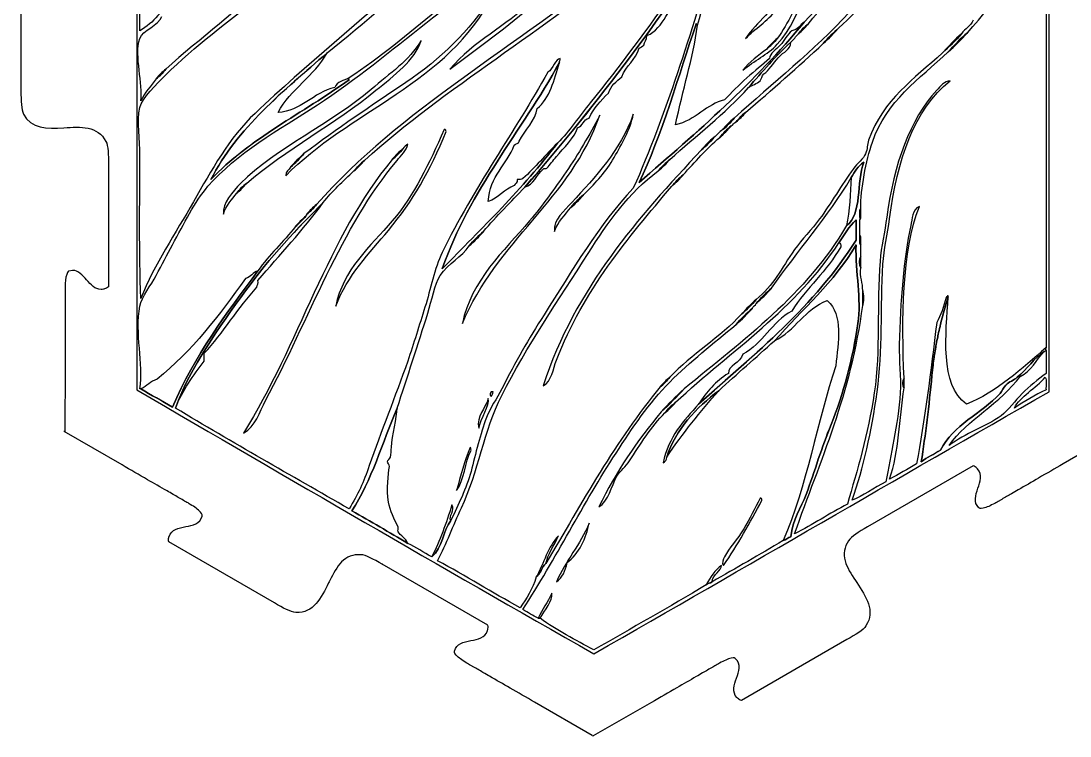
# Model space of a CAD drawing. Extents: x 6 to 396, y 3 to 221.
# Drawn here: x 6.8 to 192.7, y 3.3 to 130 of the extents above; entities that cross this region are included whole.
import ezdxf

# ---------------------------------------------------------------- set-up
doc = ezdxf.new("R2010")
doc.units = 0
doc.layers.get('0').update_dxf_attribs({"linetype": 'CONTINUOUS'})

msp = doc.modelspace()

# ---------------------------------------------------------------- linework, layer by layer
at = {"color": 2}
for points in [[(6.8025, 139.269), (6.8025, 117.663)], [(22.293, 104.5215), (22.293, 104.51325), (22.29225, 104.514), (22.29225, 82.91475), (22.29375, 82.91325)], [(15.94575, 85.81575), (15.3015, 85.70775)], [(14.619, 68.9355), (14.619, 68.934), (14.61675, 68.931), (14.58825, 57.19125)]]:
    msp.add_lwpolyline(points, dxfattribs=at)
at = {"color": 5}
for points in [[(143.35725, 128.27925)], [(146.2485, 129.4695)], [(140.805, 126.91875)], [(174.4845, 127.93875)], [(148.97025, 126.0675)], [(170.0625, 124.36725)], [(30.75, 119.77425)], [(138.42375, 120.62475)], [(62.38875, 118.2435)], [(133.1505, 112.8)], [(133.491, 112.11975)], [(129.57825, 109.398)], [(130.599, 109.398)], [(56.94525, 106.506)], [(74.466, 107.3565)], [(67.66125, 105.31575)], [(121.7535, 105.486)], [(156.114, 104.97525)], [(99.30075, 103.78425)], [(95.7285, 102.08325)], [(122.094, 100.72275)], [(45.03825, 99.5325)], [(104.23425, 96.981)], [(155.60325, 96.81075)], [(57.456, 95.79)], [(55.41375, 93.579)], [(88.75425, 92.7285)], [(155.43375, 92.0475)], [(152.031, 90.00675)], [(155.60325, 86.26425)], [(139.78425, 82.692)], [(155.94375, 82.182)], [(170.913, 81.16125)], [(171.06975, 81.117)], [(171.06975, 81.11625)], [(171.08325, 81.16125)], [(134.51175, 78.09975)], [(136.38225, 79.11975)], [(39.255, 71.1255)], [(30.92025, 66.53325)], [(120.0525, 65.172)], [(90.1155, 63.471)], [(163.2585, 65.00175)], [(122.77425, 62.451)], [(120.22275, 60.74925)], [(87.90375, 57.858)], [(150.33075, 58.5375)], [(86.373, 54.456)], [(121.2435, 52.75425)], [(137.7435, 45.441)], [(83.1405, 44.24925)], [(73.6155, 39.48675)], [(103.55325, 34.044)], [(98.10975, 31.49175)], [(128.21775, 30.13125)], [(100.8315, 28.59975)]]:
    msp.add_lwpolyline(points, close=True, dxfattribs=at)
at = {"color": 7}
for points in [[(77.69775, 126.5775)], [(82.1205, 110.41875)], [(75.31575, 108.207)], [(103.383, 103.27425)], [(101.3415, 92.7285)], [(188.433, 64.662)], [(34.152, 61.4295)], [(141.82575, 37.956)], [(79.56825, 35.064)]]:
    msp.add_lwpolyline(points, close=True, dxfattribs=at)
at = {"color": 1}
for points in [[(24.71025, 51.3375), (24.70875, 51.342), (14.42625, 57.294)], [(201.6705, 57.432), (191.44125, 51.51975), (191.43675, 51.52125), (191.44275, 51.52725), (191.43825, 51.52875), (191.43675, 51.52725)], [(175.5045, 51.18), (175.50675, 51.183), (175.494, 51.183), (156.7905, 40.3815), (156.792, 40.3845), (156.7815, 40.3785)], [(51.693, 26.90325), (32.9775, 37.707)], [(89.53275, 22.93425), (89.5365, 22.9335), (89.52975, 22.9455), (70.82475, 33.7425), (70.82775, 33.7425), (70.818, 33.747)], [(153.147, 20.39475), (134.43225, 9.5895)], [(108.02925, 3.39825), (97.79475, 9.3015), (97.794, 9.306), (97.80225, 9.3045), (97.8015, 9.309), (97.79925, 9.30975)], [(118.49325, 9.24525), (118.4895, 9.24675), (108.19275, 3.31725)]]:
    msp.add_lwpolyline(points, dxfattribs=at)
at = {"color": 7}
for points in [[(126.68625, 129.2985), (130.1115, 141.387), (133.88175, 154.4535), (137.913, 166.2105)], [(61.026, 124.36425), (74.484, 135.11625), (87.1305, 146.68125), (97.42725, 160.59525)], [(27.348, 157.53675), (27.348, 126.5775), (27.348, 95.6205), (27.348, 64.662)], [(27.85725, 128.2785), (27.858, 137.91825), (27.858, 147.55725), (27.858, 157.19625)], [(188.943, 64.3215), (188.943, 95.5065), (188.943, 126.6915), (188.943, 157.8765)], [(82.8015, 121.47525), (92.56875, 129.114), (104.487, 136.077), (109.167, 149.37075)], [(96.0675, 100.5525), (109.0515, 115.52175), (121.074, 131.45175), (131.95875, 148.521)], [(174.486, 127.938), (179.7975, 133.79625), (184.164, 140.60025), (188.26425, 147.6705)], [(188.43375, 147.6705), (188.43375, 122.4945), (188.43375, 97.3215), (188.43375, 72.1455)], [(140.80575, 125.89725), (145.63575, 131.007), (146.52375, 139.77075), (150.67125, 145.62975)], [(159.17625, 146.64825), (154.90275, 140.8065), (150.4935, 135.00825), (145.56825, 129.8085)], [(146.24925, 129.46875), (150.8955, 134.9685), (155.5515, 140.45475), (159.8565, 146.30925)], [(78.54675, 129.63825), (84.828, 134.55075), (91.422, 139.30725), (97.25775, 144.60675)], [(129.91725, 142.227), (125.4435, 127.87725), (121.09875, 113.397), (115.2885, 100.383)], [(112.227, 140.0145), (94.8645, 125.51175), (74.09475, 114.41625), (59.1555, 97.4895)], [(67.662, 105.315), (82.116, 118.4175), (99.79275, 128.29725), (114.44025, 141.20625)], [(151.69125, 128.79), (155.6535, 132.321), (159.29325, 136.641), (162.23775, 141.0375)], [(51.15975, 137.80275), (45.40575, 131.877), (38.595, 127.008), (32.4495, 121.47375)], [(76.5045, 138.483), (67.09725, 130.0785), (57.4395, 122.29575), (48.2685, 113.64825)], [(122.77425, 135.762), (117.909, 128.7915), (113.025, 122.09325), (107.6355, 115.52025)], [(145.73775, 136.27425), (144.2355, 132.91425), (142.76925, 129.60525), (140.805, 126.91875)], [(33.98175, 133.8915), (31.73325, 132.22725), (30.43725, 129.61125), (27.85725, 128.2785)], [(32.4495, 120.45225), (37.527, 125.52975), (43.77675, 130.07325), (49.119, 134.4)], [(53.7135, 102.594), (64.59975, 113.8215), (82.767, 119.24025), (90.285, 134.40225)], [(90.285, 134.40225), (86.16, 128.22525), (81.14325, 123.2175), (74.976, 119.09325)], [(141.99675, 135.42375), (140.25525, 131.8275), (137.205, 129.984), (135.192, 126.91875)], [(97.08975, 133.3815), (92.7585, 129.08475), (87.04125, 126.50325), (82.8015, 121.47525)], [(135.192, 126.91875), (136.7685, 128.58525), (139.12125, 130.0065), (140.63475, 132.021)], [(27.8565, 126.9165), (28.31175, 128.322), (31.2585, 129.3135), (31.76925, 130.8285)], [(80.418, 131.84925), (75.4335, 127.68975), (70.362, 123.48375), (64.93875, 119.94225)], [(153.5625, 131.511), (147.24075, 124.79175), (140.03925, 118.95225), (133.1505, 112.80075)], [(175.506, 130.14975), (175.0935, 129.0885), (174.01875, 128.68875), (173.46525, 127.7685)], [(59.325, 115.179), (66.11625, 119.559), (72.44625, 124.8675), (78.54675, 129.63825)], [(145.56825, 129.8085), (136.9095, 119.2455), (126.633, 110.30025), (116.31075, 101.40225)], [(116.31075, 101.40225), (120.19425, 109.3035), (123.561, 121.008), (126.3465, 129.2985)], [(126.3465, 129.2985), (126.543, 129.885), (126.30075, 129.474), (126.68625, 129.2985)], [(144.54825, 127.76775), (145.04325, 128.406), (145.611, 128.973), (146.24925, 129.46875)], [(148.97025, 126.069), (149.80575, 127.047), (150.71325, 127.9545), (151.69125, 128.79)], [(28.02675, 115.85925), (28.506, 118.80975), (26.8365, 123.76575), (27.8565, 126.9165)], [(77.69775, 126.5775), (75.5205, 122.87025), (72.19275, 120.78975), (68.853, 117.903)], [(69.70275, 117.73275), (72.93675, 120.36675), (76.602, 123.027), (77.69775, 126.5775)], [(140.805, 126.91875), (140.253, 126.2235), (139.629, 125.60025), (138.9345, 125.0475)], [(143.18775, 126.237), (143.65875, 126.72975), (144.117, 127.23525), (144.54825, 127.76775)], [(173.46525, 127.7685), (172.40175, 126.564), (171.2685, 125.42925), (170.06325, 124.3665)], [(171.084, 124.536), (172.14675, 125.74125), (173.28075, 126.87525), (174.486, 127.938)], [(134.682, 121.305), (136.7475, 122.9895), (139.011, 123.99975), (140.80575, 125.89725)], [(138.9345, 125.0475), (137.41725, 123.9), (135.88275, 122.769), (134.682, 121.305)], [(135.19125, 113.8215), (139.8615, 117.8265), (144.52275, 121.83975), (148.97025, 126.069)], [(135.70275, 118.242), (138.12525, 120.98025), (140.4855, 123.77925), (143.18775, 126.237)], [(157.64625, 108.54675), (160.16475, 115.905), (165.90675, 119.6865), (171.084, 124.536)], [(40.4445, 101.91075), (45.0165, 111.003), (53.4615, 117.6975), (61.026, 124.36425)], [(102.3615, 123.34575), (101.47575, 123.3495), (101.08425, 121.4715), (100.15125, 120.96375)], [(102.192, 122.6655), (102.17025, 122.97075), (102.39975, 123.024), (102.3615, 123.34575)], [(170.06325, 124.3665), (165.0105, 119.6205), (159.60825, 116.2635), (156.966, 108.8865)], [(32.4495, 121.47375), (31.95375, 120.83475), (31.386, 120.26775), (30.74775, 119.772)], [(81.44025, 86.09325), (86.38125, 100.26), (95.4585, 110.2905), (102.192, 122.6655)], [(100.15125, 120.96375), (94.386, 110.562), (86.9805, 100.44825), (81.44025, 88.98525)], [(27.85575, 114.669), (28.2045, 116.36925), (30.83775, 118.84125), (32.4495, 120.45225)], [(30.74775, 119.772), (29.82075, 118.488), (28.72425, 117.3735), (28.02675, 115.85925)], [(64.93875, 119.60175), (56.7855, 113.69325), (47.247, 109.17), (40.4445, 101.91075)], [(74.976, 119.09325), (68.9115, 115.03725), (62.7405, 110.86875), (56.94525, 106.506)], [(64.93875, 119.94225), (64.8345, 119.79075), (64.73325, 119.63775), (64.93875, 119.60175)], [(160.70625, 94.93875), (162.0855, 105.41775), (164.99175, 114.30825), (171.423, 119.433)], [(171.423, 119.433), (170.45775, 119.4015), (169.65975, 118.40775), (169.04175, 117.732)], [(68.853, 117.903), (61.7745, 111.786), (52.0065, 107.52), (45.71925, 101.23275)], [(46.73925, 101.23275), (53.742, 107.2095), (62.53575, 111.89475), (69.70275, 117.73275)], [(121.755, 105.4845), (126.45525, 109.68675), (131.493, 113.55), (135.70275, 118.242)], [(169.04175, 117.732), (164.31825, 112.572), (161.45325, 104.703), (160.197, 95.2785)], [(107.6355, 115.52025), (105.681, 113.136), (104.04, 110.4705), (101.85225, 108.3765)], [(27.85575, 106.164), (27.85575, 108.95025), (27.3525, 112.2135), (27.85575, 114.669)], [(48.2685, 113.64825), (43.72725, 109.36725), (40.53, 103.5405), (37.3815, 97.9995)], [(39.93375, 100.7205), (44.9775, 106.55775), (52.47225, 110.76), (59.325, 115.179)], [(115.29, 113.481), (112.99575, 106.96725), (108.52275, 102.42225), (104.40375, 97.8315)], [(111.888, 105.8265), (113.244, 108.21675), (114.786, 110.74275), (115.29, 113.481)], [(133.49025, 112.1205), (133.986, 112.75875), (134.553, 113.32575), (135.19125, 113.8215)], [(85.0125, 76.398), (90.9165, 90.79275), (104.33175, 98.583), (109.33725, 113.31)], [(109.33725, 113.31), (107.472, 109.75875), (105.55575, 106.41825), (103.383, 103.27425)], [(133.1505, 112.80075), (132.54075, 112.04925), (131.8605, 111.36825), (131.109, 110.75925)], [(132.63975, 111.44025), (133.035, 111.555), (133.09575, 112.005), (133.49025, 112.1205)], [(71.9145, 92.89875), (76.25025, 98.14425), (79.2915, 103.42725), (82.1205, 110.41875)], [(81.78, 110.75925), (79.01175, 104.67375), (76.6395, 99.2805), (72.594, 94.59975)], [(82.1205, 110.41875), (82.10175, 110.6265), (82.0695, 110.8215), (81.78, 110.75925)], [(131.109, 110.75925), (130.4955, 110.409), (130.191, 109.74975), (129.5775, 109.39875)], [(130.599, 109.39875), (131.208, 110.1495), (131.88825, 110.8305), (132.63975, 111.44025)], [(73.4445, 105.315), (74.13075, 106.131), (75.1515, 107.05575), (75.31575, 108.207)], [(75.31575, 108.207), (75.0615, 107.89425), (74.60625, 107.78325), (74.466, 107.3565)], [(101.85225, 108.3765), (95.72325, 100.2735), (88.443, 93.32175), (81.44025, 86.09325)], [(124.13475, 102.765), (126.24675, 105.018), (128.256, 107.3745), (130.599, 109.39875)], [(129.5775, 109.39875), (128.9115, 108.59025), (128.17425, 107.853), (127.3665, 107.18775)], [(155.604, 96.81), (155.54925, 100.227), (156.5235, 105.26925), (157.64625, 108.54675)], [(156.966, 108.8865), (156.6945, 108.12825), (156.83475, 107.35425), (156.45525, 106.50525)], [(28.026, 80.81925), (27.71475, 89.2875), (27.85575, 97.353), (27.85575, 106.164)], [(56.94525, 106.506), (56.223, 105.64125), (55.42875, 104.84775), (54.564, 104.12475)], [(74.466, 107.3565), (73.91325, 106.662), (73.28925, 106.038), (72.594, 105.48525)], [(127.3665, 107.18775), (116.14875, 95.1015), (105.06225, 82.884), (99.3, 65.343)], [(156.45525, 106.50525), (156.0555, 105.60825), (155.01675, 104.84025), (154.2435, 103.7835)], [(72.594, 105.48525), (61.203, 91.92825), (55.8975, 72.28575), (46.2285, 57.00675)], [(50.14125, 62.79), (57.8055, 77.05125), (63.5535, 93.55725), (73.4445, 105.315)], [(54.564, 104.12475), (54.3075, 103.58775), (53.64375, 103.4565), (53.7135, 102.594)], [(65.7915, 103.44375), (66.3435, 104.139), (66.9675, 104.76225), (67.662, 105.315)], [(106.78425, 99.5325), (108.65025, 101.37075), (110.49525, 103.3725), (111.888, 105.8265)], [(119.7135, 103.443), (120.3225, 104.1945), (121.00275, 104.87475), (121.755, 105.4845)], [(156.114, 104.97525), (154.818, 101.50725), (155.85525, 95.70825), (153.05175, 93.74925)], [(153.90225, 102.2535), (154.5225, 103.27725), (155.085, 104.3595), (156.114, 104.97525)], [(60.34875, 97.83075), (61.95375, 99.9105), (63.91125, 101.6385), (65.7915, 103.44375)], [(103.383, 103.27425), (101.31525, 100.28325), (99.25425, 97.35225), (96.91875, 94.599)], [(107.29575, 88.815), (110.78025, 94.287), (114.40725, 99.63825), (119.7135, 103.443)], [(122.094, 100.7235), (122.703, 101.475), (123.38325, 102.156), (124.13475, 102.765)], [(139.78425, 82.692), (144.41925, 89.283), (149.68275, 95.24625), (153.90225, 102.2535)], [(154.2435, 103.7835), (152.23425, 101.0325), (150.29325, 97.64625), (148.29, 94.93875)], [(33.63975, 90.34425), (35.70675, 94.12875), (37.5135, 97.91925), (39.93375, 100.7205)], [(45.71925, 101.23275), (44.32875, 99.84225), (42.41775, 97.68225), (42.657, 95.79)], [(45.03825, 99.53175), (45.534, 100.17075), (46.101, 100.737), (46.73925, 101.23275)], [(88.7535, 92.72775), (91.0635, 95.4645), (93.60375, 97.96875), (96.0675, 100.5525)], [(115.2885, 100.383), (109.22475, 94.05675), (104.45175, 85.722), (99.46875, 77.93025)], [(101.68125, 69.93525), (106.47375, 82.35525), (114.393, 91.59825), (122.094, 100.7235)], [(42.657, 95.79), (43.14225, 97.34625), (44.18475, 98.34375), (45.03825, 99.53175)], [(104.2335, 96.981), (105.01275, 97.90275), (105.86325, 98.7525), (106.78425, 99.5325)], [(37.3815, 97.9995), (34.19175, 92.3835), (30.4425, 86.95875), (28.026, 80.81925)], [(46.56975, 82.18125), (50.8665, 88.095), (55.93125, 93.49275), (60.34875, 97.83075)], [(59.1555, 97.4895), (58.65975, 96.85125), (58.09275, 96.285), (57.4545, 95.78925)], [(104.40375, 97.8315), (103.12725, 96.40875), (101.0505, 94.90575), (101.3415, 92.7285)], [(101.3415, 92.7285), (101.93025, 94.521), (103.1955, 95.63775), (104.2335, 96.981)], [(155.4345, 94.7685), (155.5425, 95.397), (155.214, 96.46275), (155.604, 96.81)], [(163.2585, 66.70275), (162.8385, 77.03175), (162.8475, 89.301), (165.9795, 97.1505)], [(165.9795, 97.1505), (164.63625, 96.612), (164.71575, 94.938), (164.44875, 93.7485)], [(57.28425, 95.44875), (56.7315, 94.7535), (56.1075, 94.13025), (55.41225, 93.5775)], [(57.4545, 95.78925), (57.42225, 95.65125), (57.2835, 95.61975), (57.28425, 95.44875)], [(148.29, 94.93875), (146.91075, 93.0735), (145.1655, 91.335), (143.86725, 89.496)], [(160.197, 95.2785), (159.84675, 92.6535), (159.21225, 89.99925), (159.00675, 87.45375)], [(159.516, 86.94375), (159.66375, 89.616), (160.35975, 92.30175), (160.70625, 94.93875)], [(55.41225, 93.5775), (53.29425, 90.87675), (50.7615, 88.59), (48.77925, 85.75275)], [(72.594, 94.59975), (68.68575, 90.0765), (63.837, 85.9365), (62.55825, 79.461)], [(96.91875, 94.599), (92.34825, 89.20875), (86.57325, 84.09525), (85.0125, 76.398)], [(153.05175, 93.74925), (145.9815, 81.59775), (134.8395, 73.518), (124.30575, 64.8315)], [(151.692, 90.68625), (152.70075, 92.0595), (153.47175, 93.66975), (154.75425, 94.7685)], [(154.75425, 94.7685), (154.75425, 93.57825), (154.75425, 92.388), (154.75425, 91.19625)], [(155.4345, 92.04675), (155.4345, 92.95425), (155.4345, 93.861), (155.4345, 94.7685)], [(164.44875, 93.7485), (163.1745, 88.06575), (162.6165, 80.29875), (162.408, 72.6555)], [(62.55825, 79.461), (64.668, 85.02225), (68.5695, 88.8525), (71.9145, 92.89875)], [(86.202, 90.17625), (86.98125, 91.098), (87.83175, 91.94775), (88.7535, 92.72775)], [(154.75425, 91.19625), (147.44775, 79.509), (136.88625, 71.07375), (126.85725, 62.109)], [(155.604, 90.34575), (155.21625, 90.582), (155.541, 91.53), (155.4345, 92.04675)], [(30.74775, 84.9015), (31.76925, 86.8095), (32.73975, 88.69725), (33.63975, 90.34425)], [(81.09825, 84.903), (82.54725, 87.09975), (84.92325, 88.2), (86.202, 90.17625)], [(122.775, 62.45025), (132.64575, 71.631), (144.2295, 79.09725), (151.692, 90.68625)], [(143.86725, 89.496), (141.54075, 86.19975), (140.0925, 83.0835), (137.06325, 80.6505)], [(140.29575, 73.33575), (145.236, 78.885), (150.8865, 83.72475), (154.75425, 90.34575)], [(154.75425, 90.34575), (154.6425, 85.3815), (155.73075, 80.82525), (155.094, 76.39725)], [(155.604, 88.305), (155.604, 88.98525), (155.604, 89.6655), (155.604, 90.34575)], [(81.44025, 88.98525), (80.067, 86.145), (79.38525, 82.51575), (78.378, 79.29)], [(91.98675, 63.6405), (96.408, 72.43425), (102.1095, 80.66925), (107.29575, 88.815)], [(155.604, 86.2635), (155.32275, 86.5575), (155.32275, 88.01175), (155.604, 88.305)], [(159.00675, 87.45375), (158.376, 79.665), (159.12375, 71.6295), (157.986, 64.1505)], [(48.77925, 85.75275), (43.2165, 78.2175), (37.56675, 70.77), (33.63975, 61.59825)], [(155.9445, 82.18125), (155.964, 83.67525), (155.39925, 84.585), (155.604, 86.2635)], [(158.49525, 64.32), (159.507, 71.57175), (159.08925, 79.2375), (159.516, 86.94375)], [(27.8565, 79.45875), (28.17225, 81.14625), (29.84475, 83.21325), (30.74775, 84.9015)], [(78.88725, 78.26925), (79.59675, 80.53275), (80.07825, 83.3565), (81.09825, 84.903)], [(34.152, 61.4295), (36.888, 68.778), (41.96775, 75.84675), (46.56975, 82.18125)], [(137.0625, 79.97025), (137.89875, 80.94825), (138.8055, 81.85575), (139.78425, 82.692)], [(155.9445, 79.62975), (155.9445, 80.48025), (155.9445, 81.3315), (155.9445, 82.18125)], [(137.06325, 80.6505), (136.28325, 79.7295), (135.4335, 78.879), (134.51175, 78.09975)], [(136.3815, 79.11975), (136.497, 79.515), (136.947, 79.575), (137.0625, 79.97025)], [(170.742, 80.991), (170.22825, 79.4625), (169.82025, 77.82975), (169.041, 76.56825)], [(170.12925, 77.88675), (170.42475, 79.00125), (170.7405, 80.08125), (171.069, 81.11625)], [(170.91225, 80.991), (170.85525, 80.991), (170.799, 80.991), (170.742, 80.991)], [(171.072, 81.1605), (170.93925, 81.18375), (170.92125, 81.0915), (170.91225, 80.991)], [(171.069, 81.11625), (171.0735, 81.13125), (171.078, 81.14625), (171.0825, 81.1605)], [(171.0825, 81.1605), (171.078, 81.16125), (171.0765, 81.15975), (171.072, 81.1605)], [(27.8565, 64.83), (28.51725, 69.2925), (26.9805, 74.7675), (27.8565, 79.45875)], [(73.4445, 61.4295), (75.2145, 66.77625), (77.17575, 72.8055), (78.88725, 78.26925)], [(78.378, 79.29), (77.37375, 76.07325), (76.37625, 72.855), (75.31575, 69.76425)], [(134.51175, 78.09975), (130.69125, 73.92525), (125.631, 70.9905), (121.75425, 66.87225)], [(133.49025, 76.22775), (134.38275, 77.26275), (135.3465, 78.22725), (136.3815, 79.11975)], [(143.86725, 39.1455), (148.413, 52.1205), (153.95925, 64.09425), (155.9445, 79.62975)], [(99.46875, 77.93025), (96.71775, 73.62675), (94.473, 69.6795), (91.9845, 64.83225)], [(121.7535, 66.0225), (125.394, 69.663), (129.399, 72.83325), (133.49025, 76.22775)], [(155.094, 76.39725), (154.20825, 70.233), (152.5005, 63.8895), (150.3315, 58.53675)], [(169.041, 76.56825), (168, 68.10375), (166.92225, 59.08575), (165.4695, 51.56325)], [(169.7025, 76.194), (169.833, 76.74), (169.9695, 77.27775), (170.10975, 77.80875)], [(170.10975, 77.80875), (170.1165, 77.83425), (170.1225, 77.86125), (170.12925, 77.88675)], [(169.2345, 74.07225), (169.26075, 74.199), (169.28325, 74.328), (169.31025, 74.454)], [(169.31025, 74.454), (169.41375, 74.94225), (169.52475, 75.42375), (169.63725, 75.90375)], [(169.63725, 75.90375), (169.65975, 75.99975), (169.68, 76.09875), (169.7025, 76.194)], [(130.43025, 64.491), (133.6575, 67.5), (137.02425, 70.371), (140.29575, 73.33575)], [(162.408, 72.6555), (162.33, 69.81075), (162.762, 66.9045), (162.57825, 64.1505)], [(168.876, 72.198), (168.9045, 72.35775), (168.9285, 72.519), (168.95775, 72.678)], [(168.95775, 72.678), (169.044, 73.14675), (169.13925, 73.6095), (169.2345, 74.07225)], [(168.588, 70.42875), (168.60975, 70.5765), (168.62775, 70.72575), (168.65025, 70.87275)], [(168.65025, 70.87275), (168.72, 71.3175), (168.798, 71.75775), (168.876, 72.198)], [(188.094, 71.46525), (186.35325, 70.32225), (185.04525, 68.33625), (183.33075, 66.87225)], [(183.8415, 67.0425), (185.814, 67.9605), (186.6735, 69.99375), (188.094, 71.46525)], [(188.43375, 72.1455), (188.22975, 71.922), (188.3685, 71.87775), (188.43375, 71.6355)], [(188.43375, 71.6355), (188.43375, 70.275), (188.43375, 68.9145), (188.43375, 67.5525)], [(75.31575, 69.76425), (73.143, 63.4275), (70.54725, 57.21225), (68.5125, 51.2235)], [(99.3, 65.343), (100.85475, 66.2355), (101.0745, 68.36325), (101.68125, 69.93525)], [(168.19125, 67.21275), (168.249, 67.8255), (168.3165, 68.43825), (168.393, 69.048)], [(168.393, 69.048), (168.4515, 69.51), (168.519, 69.96975), (168.588, 70.42875)], [(166.32, 51.90375), (167.0535, 56.62725), (167.6895, 61.8465), (168.19125, 67.21275)], [(171.2535, 54.795), (174.348, 59.2995), (180.4185, 62.2995), (183.8415, 67.0425)], [(188.43375, 67.5525), (186.90375, 66.48825), (185.499, 65.29875), (184.18125, 63.981)], [(120.0525, 65.17125), (112.28025, 55.764), (106.1685, 44.6955), (99.81075, 33.873)], [(112.22775, 53.4345), (115.16625, 57.9405), (118.06425, 62.33325), (121.7535, 66.0225)], [(121.75425, 66.87225), (121.2585, 66.234), (120.6915, 65.667), (120.0525, 65.17125)], [(163.2585, 65.001), (162.9765, 65.18475), (162.9765, 66.519), (163.2585, 66.70275)], [(181.28925, 65.51175), (180.8595, 65.08425), (180.684, 64.4265), (180.26925, 63.981)], [(183.33075, 66.87225), (182.71275, 66.345), (181.8615, 66.08025), (181.28925, 65.51175)], [(182.82, 61.4295), (183.79575, 63.4035), (186.64125, 64.9785), (188.2635, 66.87225)], [(188.2635, 66.87225), (188.65425, 66.47025), (188.3235, 65.34675), (188.433, 64.662)], [(27.348, 64.662), (54.21675, 48.94725), (81.165, 33.315), (108.31575, 17.88375)], [(28.02675, 64.83), (27.96975, 64.83), (27.9135, 64.83), (27.8565, 64.83)], [(33.63975, 61.59825), (31.8315, 62.739), (29.8485, 63.70425), (28.02675, 64.83)], [(84.84225, 43.7385), (87.83475, 50.16225), (88.82775, 57.3585), (91.98675, 63.6405)], [(91.9845, 64.83225), (91.09875, 63.10725), (89.92575, 61.44525), (89.26275, 59.73)], [(108.31575, 17.88375), (135.2625, 33.29025), (161.997, 48.91425), (188.943, 64.3215)], [(124.30575, 64.8315), (123.015, 63.39975), (121.6545, 62.03925), (120.22275, 60.74925)], [(121.24425, 52.7535), (122.74275, 57.549), (126.4845, 61.575), (130.43025, 64.491)], [(157.986, 64.1505), (156.85275, 56.703), (154.96575, 50.34825), (153.2235, 44.41875)], [(154.07325, 45.099), (156.05775, 50.81625), (157.5075, 57.22725), (158.49525, 64.32)], [(162.57825, 64.1505), (162.1905, 58.36875), (160.875, 53.12925), (160.02675, 48.3315)], [(160.70625, 48.84225), (162.369, 53.79375), (162.44625, 59.343), (163.2585, 65.001)], [(180.26925, 63.981), (176.94225, 60.41475), (171.93975, 58.467), (169.72275, 53.94525)], [(184.18125, 63.981), (182.93625, 62.736), (181.81425, 61.0965), (180.4395, 60.06825)], [(188.433, 64.662), (186.4395, 63.70725), (184.57275, 62.62575), (182.82, 61.4295)], [(64.94025, 43.569), (54.6345, 49.479), (44.2815, 55.3425), (34.152, 61.4295)], [(46.2285, 57.00675), (48.41025, 58.11975), (49.02825, 60.7215), (50.14125, 62.79)], [(65.4495, 43.2285), (68.8875, 48.52275), (70.85175, 55.29075), (73.4445, 61.4295)], [(126.85725, 62.109), (124.23375, 59.1765), (121.521, 56.3325), (120.564, 51.7335)], [(120.90375, 60.57825), (121.4565, 61.2735), (122.0805, 61.89675), (122.775, 62.45025)], [(89.26275, 59.73), (88.17075, 56.90625), (87.36825, 53.28), (86.541, 50.20425)], [(120.22275, 60.74925), (116.028, 55.6455), (112.215, 50.15925), (109.16625, 43.9095)], [(114.60975, 52.07325), (116.52, 54.93825), (118.47375, 58.16925), (120.90375, 60.57825)], [(180.4395, 60.06825), (177.6435, 57.978), (174.12, 57.0405), (171.2535, 54.795)], [(150.3315, 58.53675), (148.671, 54.44175), (147.4455, 50.2545), (145.90875, 46.11975)], [(169.72275, 53.94525), (168.5625, 53.2905), (167.33175, 52.70625), (166.32, 51.90375)], [(95.7285, 25.7085), (101.5245, 34.7265), (106.40175, 44.5005), (112.22775, 53.4345)], [(112.398, 49.35225), (112.971, 50.295), (113.9655, 51.10725), (114.60975, 52.07325)], [(120.564, 51.7335), (120.98475, 51.8805), (121.18875, 52.2435), (121.24425, 52.7535)], [(68.5125, 51.2235), (67.5075, 48.26625), (66.5115, 46.0965), (64.94025, 43.569)], [(86.541, 50.20425), (85.716, 47.13525), (84.288, 44.349), (82.9695, 41.529)], [(165.4695, 51.56325), (163.9185, 50.619), (162.36075, 49.6815), (160.70625, 48.84225)], [(109.16625, 43.9095), (110.94675, 44.919), (111.33525, 47.60175), (112.398, 49.35225)], [(160.02675, 48.3315), (158.007, 47.40225), (155.83725, 45.71775), (154.07325, 45.099)], [(145.90875, 46.11975), (145.03875, 43.7805), (143.50275, 41.66475), (143.18775, 38.6355)], [(75.31575, 37.44525), (72.08175, 39.4275), (68.7405, 41.3025), (65.4495, 43.2285)], [(80.58975, 34.383), (82.206, 37.419), (83.3865, 40.61325), (84.84225, 43.7385)], [(153.2235, 44.41875), (150.0405, 42.72525), (147.099, 40.79025), (143.86725, 39.1455)], [(82.9695, 41.529), (81.48075, 39.576), (81.58425, 36.69825), (79.56825, 35.064)], [(79.56825, 35.064), (78.129, 35.83575), (76.827, 36.74475), (75.31575, 37.44525)], [(141.82575, 37.956), (137.709, 35.43825), (133.455, 33.05925), (129.2385, 30.64125)], [(143.18775, 38.6355), (142.6575, 38.48475), (142.39425, 38.06775), (141.82575, 37.956)], [(95.21775, 26.04825), (90.2745, 28.75875), (85.58925, 31.72875), (80.58975, 34.383)], [(99.81075, 33.873), (99.05175, 33.2715), (98.91825, 32.04375), (98.109, 31.491)], [(98.109, 31.491), (97.4595, 29.36325), (96.4095, 27.6345), (95.21775, 26.04825)], [(128.21775, 30.13125), (121.713, 26.1465), (114.95175, 22.4175), (108.31575, 18.564)], [(129.2385, 30.64125), (128.79075, 30.22725), (128.6655, 30.546), (128.21775, 30.13125)], [(98.4495, 24.17775), (97.5015, 24.6465), (96.64875, 25.212), (95.7285, 25.7085)], [(98.79, 24.17775), (98.67675, 24.17775), (98.5635, 24.17775), (98.4495, 24.17775)], [(108.31575, 18.564), (105.03975, 20.334), (101.69325, 22.035), (98.79, 24.17775)]]:
    msp.add_open_spline(points, degree=3, dxfattribs=at)
at = {"color": 5}
for points in [[(131.961, 148.52025), (121.07625, 131.451), (109.053, 115.52175), (96.06975, 100.55175)], [(117.67275, 127.42875), (120.9315, 128.706), (121.35525, 132.819), (124.13625, 134.5725)], [(116.3115, 101.40375), (126.63375, 110.30175), (136.91025, 119.247), (145.569, 129.81)], [(126.34725, 129.3), (123.56175, 121.00875), (120.195, 109.305), (116.3115, 101.40375)], [(122.775, 111.609), (124.07475, 117.9705), (125.79675, 123.123), (126.687, 129.3)], [(126.687, 129.3), (126.3015, 129.4755), (126.54375, 129.8865), (126.34725, 129.3)], [(143.35725, 128.27925), (142.6215, 127.593), (142.0425, 126.5835), (141.31575, 125.72775)], [(145.569, 129.81), (144.80475, 129.3255), (144.46875, 128.4135), (143.35725, 128.27925)], [(146.2485, 129.4695), (145.6095, 128.97375), (145.0425, 128.40675), (144.5475, 127.7685)], [(144.5475, 127.7685), (145.18575, 128.265), (145.752, 128.83125), (146.2485, 129.4695)], [(148.97025, 126.0675), (149.94825, 126.90375), (150.85575, 127.81125), (151.69125, 128.7885)], [(151.69125, 128.7885), (150.71325, 127.953), (149.80575, 127.0455), (148.97025, 126.0675)], [(117.16275, 125.72775), (117.2055, 126.4215), (117.7965, 126.567), (117.67275, 127.42875)], [(140.805, 126.91875), (140.1105, 126.36675), (139.4865, 125.742), (138.9345, 125.0475)], [(138.9345, 125.0475), (139.629, 125.5995), (140.25225, 126.2235), (140.805, 126.91875)], [(170.0625, 124.36725), (171.26775, 125.43), (172.401, 126.564), (173.4645, 127.76925)], [(173.4645, 127.76925), (172.25925, 126.70575), (171.12525, 125.571), (170.0625, 124.36725)], [(174.4845, 127.93875), (173.28, 126.876), (172.146, 125.742), (171.0825, 124.53675)], [(171.0825, 124.53675), (172.2885, 125.5995), (173.42175, 126.73425), (174.4845, 127.93875)], [(113.25, 120.114), (113.94225, 122.1435), (115.75275, 123.054), (116.31225, 125.217)], [(116.31225, 125.217), (116.66625, 125.31675), (116.86125, 125.57475), (117.16275, 125.72775)], [(143.187, 126.23775), (140.48475, 123.78), (138.1245, 120.981), (135.702, 118.24275)], [(141.31575, 125.72775), (140.64375, 124.93575), (139.4445, 124.31775), (139.4445, 123.34575)], [(140.97525, 123.516), (142.005, 124.65375), (143.14575, 124.8465), (143.187, 126.23775)], [(61.02825, 124.368), (53.46375, 117.7005), (45.01875, 111.006), (40.44675, 101.9145)], [(52.353, 113.82075), (54.6165, 117.9645), (58.75725, 120.231), (61.02825, 124.368)], [(139.4445, 123.34575), (137.004, 121.35375), (133.83, 118.64775), (131.4495, 116.03175)], [(138.42375, 120.62475), (139.329, 121.251), (140.0355, 122.478), (140.97525, 123.516)], [(30.75, 119.77425), (31.38825, 120.27), (31.956, 120.837), (32.45175, 121.476)], [(32.45175, 121.476), (31.81275, 120.97875), (31.2465, 120.4125), (30.75, 119.77425)], [(102.19275, 122.6655), (95.4585, 110.2905), (86.38125, 100.26), (81.441, 86.09325)], [(98.28, 114.50025), (100.488, 116.31825), (101.27625, 119.556), (102.19275, 122.6655)], [(40.44675, 101.9145), (47.24925, 109.17375), (56.78775, 113.697), (64.941, 119.6055)], [(64.941, 119.946), (64.03275, 119.43375), (62.73375, 119.316), (62.38875, 118.2435)], [(64.941, 119.6055), (64.7355, 119.64075), (64.83675, 119.79375), (64.941, 119.946)], [(110.868, 117.2235), (111.30825, 118.54125), (112.30125, 119.3055), (113.25, 120.114)], [(135.702, 118.24275), (136.329, 118.617), (137.16825, 118.91775), (137.74425, 119.433)], [(137.74425, 119.433), (137.96025, 119.628), (138.08325, 120.38925), (138.42375, 120.62475)], [(62.38875, 118.2435), (58.5885, 117.3375), (56.3625, 113.94975), (52.353, 113.82075)], [(107.466, 112.80075), (108.267, 114.6075), (109.58175, 115.90125), (110.868, 117.2235)], [(131.4495, 116.03175), (128.38275, 115.401), (126.2985, 112.347), (122.775, 111.609)], [(95.04825, 108.71775), (96.0945, 110.58075), (97.96725, 112.464), (98.28, 114.50025)], [(133.491, 112.11975), (134.12925, 112.6155), (134.69625, 113.1825), (135.192, 113.82075)], [(135.192, 113.82075), (134.553, 113.325), (133.986, 112.758), (133.491, 112.11975)], [(105.4245, 111.099), (106.401, 111.3705), (106.4145, 112.60275), (107.466, 112.80075)], [(133.1505, 112.8), (132.399, 112.191), (131.718, 111.50925), (131.109, 110.7585)], [(131.109, 110.7585), (131.8605, 111.36825), (132.5415, 112.0485), (133.1505, 112.8)], [(101.682, 105.996), (102.89025, 107.42475), (104.96925, 109.41525), (105.4245, 111.099)], [(130.599, 109.398), (131.34975, 110.00775), (132.03, 110.68725), (132.63975, 111.4395)], [(132.63975, 111.4395), (131.889, 110.82975), (131.208, 110.1495), (130.599, 109.398)], [(81.441, 86.09325), (88.44375, 93.32175), (95.724, 100.2735), (101.853, 108.3765)], [(89.604, 98.00175), (89.84175, 102.63975), (92.88525, 104.472), (94.19775, 108.03675)], [(94.19775, 108.03675), (94.3575, 108.38625), (95.073, 108.1815), (95.04825, 108.71775)], [(101.853, 108.3765), (99.77325, 106.317), (97.887, 104.06325), (95.7285, 102.08325)], [(129.57825, 109.398), (128.76975, 108.73125), (128.0325, 107.994), (127.36725, 107.187)], [(127.36725, 107.187), (128.175, 107.85225), (128.91225, 108.5895), (129.57825, 109.398)], [(56.94525, 106.506), (56.0805, 105.783), (55.287, 104.9895), (54.564, 104.12475)], [(54.564, 104.12475), (55.42875, 104.84775), (56.223, 105.64125), (56.94525, 106.506)], [(74.466, 107.3565), (73.77075, 106.80375), (73.1475, 106.1805), (72.594, 105.48525)], [(72.594, 105.48525), (73.28925, 106.038), (73.91325, 106.662), (74.466, 107.3565)], [(99.981, 103.95525), (100.51125, 104.5485), (101.0865, 105.29175), (101.682, 105.996)], [(67.66125, 105.31575), (66.96675, 104.76375), (66.34275, 104.13975), (65.79075, 103.4445)], [(65.79075, 103.4445), (66.48525, 103.9965), (67.10925, 104.6205), (67.66125, 105.31575)], [(121.7535, 105.486), (121.002, 104.87625), (120.321, 104.19675), (119.712, 103.4445)], [(119.712, 103.4445), (120.46425, 104.0535), (121.1445, 104.73375), (121.7535, 105.486)], [(153.05175, 93.74925), (155.85525, 95.70825), (154.81875, 101.508), (156.114, 104.97525)], [(156.114, 104.97525), (155.085, 104.3595), (154.5225, 103.27725), (153.90225, 102.2535)], [(96.06975, 100.55175), (97.5975, 101.0235), (98.238, 102.74925), (99.30075, 103.78425)], [(99.30075, 103.78425), (99.45825, 103.938), (99.83175, 103.78875), (99.981, 103.95525)], [(122.094, 100.72275), (122.84475, 101.3325), (123.525, 102.01275), (124.13475, 102.76425)], [(124.13475, 102.76425), (123.384, 102.15525), (122.703, 101.47425), (122.094, 100.72275)], [(153.90225, 102.2535), (153.74325, 99.60825), (153.62925, 96.3435), (153.05175, 93.74925)], [(45.03825, 99.5325), (45.6765, 100.02825), (46.24275, 100.59525), (46.73925, 101.2335)], [(46.73925, 101.2335), (46.101, 100.73775), (45.534, 100.17075), (45.03825, 99.5325)], [(94.19775, 100.893), (92.43225, 100.1625), (91.40775, 98.69325), (89.604, 98.00175)], [(94.70775, 101.913), (94.77225, 101.33775), (94.41225, 101.18775), (94.19775, 100.893)], [(95.7285, 102.08325), (95.52675, 101.8875), (95.127, 101.89125), (94.70775, 101.913)], [(104.23425, 96.981), (105.15525, 97.76025), (106.00575, 98.61075), (106.785, 99.5325)], [(106.785, 99.5325), (105.86325, 98.7525), (105.01275, 97.90275), (104.23425, 96.981)], [(60.348, 97.83075), (55.9305, 93.49275), (50.86575, 88.095), (46.569, 82.18125)], [(48.78075, 84.0525), (52.68375, 88.59825), (56.7675, 92.96175), (60.348, 97.83075)], [(57.456, 95.79), (58.09425, 96.28575), (58.66125, 96.85275), (59.157, 97.49025)], [(59.157, 97.49025), (58.518, 96.99525), (57.95175, 96.42825), (57.456, 95.79)], [(155.60325, 96.81075), (155.2125, 96.46425), (155.54175, 95.39775), (155.43375, 94.76925)], [(155.43375, 94.76925), (155.8245, 95.11575), (155.49525, 96.18225), (155.60325, 96.81075)], [(55.41375, 93.579), (56.109, 94.131), (56.733, 94.755), (57.28575, 95.45025)], [(57.28575, 95.45025), (56.5905, 94.8975), (55.96725, 94.2735), (55.41375, 93.579)], [(154.7535, 94.76925), (153.471, 93.66975), (152.7, 92.0595), (151.69125, 90.687)], [(154.7535, 91.197), (154.7535, 92.388), (154.7535, 93.57825), (154.7535, 94.76925)], [(88.75425, 92.7285), (87.8325, 91.9485), (86.982, 91.09875), (86.20275, 90.177)], [(86.20275, 90.177), (87.1245, 90.95625), (87.97425, 91.80675), (88.75425, 92.7285)], [(126.8565, 62.10975), (136.8855, 71.07525), (147.447, 79.50975), (154.7535, 91.197)], [(155.43375, 92.0475), (155.54025, 91.53075), (155.2155, 90.58275), (155.60325, 90.3465)], [(155.60325, 90.3465), (155.49675, 90.86325), (155.8215, 91.812), (155.43375, 92.0475)], [(154.7535, 90.3465), (150.885, 83.7255), (145.23525, 78.88575), (140.295, 73.3365)], [(152.031, 90.00675), (149.661, 85.686), (145.9365, 82.7205), (143.3565, 78.60975)], [(151.69125, 90.687), (151.9905, 90.64575), (152.079, 90.39375), (152.031, 90.00675)], [(155.09325, 76.398), (155.73, 80.826), (154.641, 85.38225), (154.7535, 90.3465)], [(155.60325, 88.30575), (155.322, 88.01175), (155.322, 86.5575), (155.60325, 86.26425)], [(155.60325, 86.26425), (155.60325, 86.94525), (155.60325, 87.62475), (155.60325, 88.30575)], [(33.642, 61.59975), (37.56825, 70.7715), (43.21875, 78.219), (48.7815, 85.75425)], [(48.7815, 85.75425), (47.85075, 85.49475), (47.56725, 84.5865), (46.56975, 84.39375)], [(46.56975, 84.39375), (41.9415, 77.8515), (37.0875, 71.535), (30.92025, 66.53325)], [(48.6105, 82.86225), (48.6645, 83.262), (48.879, 83.5005), (48.78075, 84.0525)], [(46.569, 82.18125), (41.967, 75.84675), (36.88725, 68.77725), (34.15125, 61.4295)], [(39.255, 71.1255), (42.6375, 74.77425), (45.2655, 79.17675), (48.6105, 82.86225)], [(139.78425, 82.692), (138.8055, 81.85575), (137.89875, 80.94825), (137.0625, 79.97025)], [(137.0625, 79.97025), (138.04125, 80.8065), (138.94875, 81.714), (139.78425, 82.692)], [(155.94375, 82.182), (155.94375, 81.3315), (155.94375, 80.481), (155.94375, 79.6305)], [(155.94375, 79.6305), (156.2265, 80.091), (156.2265, 81.72225), (155.94375, 82.182)], [(134.51175, 78.09975), (135.4335, 78.879), (136.28325, 79.7295), (137.06325, 80.6505)], [(137.06325, 80.6505), (136.1415, 79.872), (135.29025, 79.02075), (134.51175, 78.09975)], [(140.295, 73.3365), (143.9775, 75.1545), (145.66575, 78.96525), (149.6505, 80.481)], [(149.6505, 80.481), (152.559, 77.87175), (151.54875, 73.14525), (151.182, 68.9145)], [(174.3165, 62.1105), (169.55175, 65.47125), (170.6865, 74.769), (171.06975, 81.11625)], [(171.06975, 81.11625), (170.74125, 80.08125), (170.4255, 79.002), (170.13, 77.8875)], [(170.913, 81.16125), (170.76825, 81.19275), (170.7525, 81.09525), (170.74275, 80.99175)], [(170.74275, 80.99175), (170.79975, 80.99175), (170.856, 80.99175), (170.913, 80.99175)], [(171.08325, 81.3315), (170.9385, 81.36225), (170.922, 81.26475), (170.913, 81.16125)], [(170.913, 80.99175), (170.922, 81.09225), (170.94, 81.1845), (171.07275, 81.16125)], [(171.08325, 81.16125), (171.07875, 81.14625), (171.07425, 81.13125), (171.06975, 81.117)], [(171.06975, 81.117), (171.07425, 81.13125), (171.078, 81.14625), (171.08325, 81.16125)], [(171.07275, 81.16125), (171.07575, 81.21675), (171.08025, 81.276), (171.08325, 81.3315)], [(136.38225, 79.11975), (135.34725, 78.22725), (134.3835, 77.26275), (133.491, 76.22775)], [(133.491, 76.22775), (134.52525, 77.121), (135.489, 78.0855), (136.38225, 79.11975)], [(143.3565, 78.60975), (139.8075, 76.71525), (138.25125, 72.82875), (134.68125, 70.95525)], [(150.33075, 58.5375), (152.5005, 63.89025), (154.2075, 70.23375), (155.09325, 76.398)], [(170.1105, 77.8095), (169.97025, 77.2785), (169.83375, 76.74), (169.70325, 76.19475)], [(170.13, 77.8875), (170.12325, 77.862), (170.1165, 77.835), (170.1105, 77.8095)], [(169.311, 74.45475), (169.284, 74.32875), (169.2615, 74.19975), (169.23525, 74.073)], [(169.638, 75.9045), (169.5255, 75.42525), (169.4145, 74.94375), (169.311, 74.45475)], [(169.70325, 76.19475), (169.68, 76.0995), (169.65975, 76.0005), (169.638, 75.9045)], [(168.9585, 72.67875), (168.92925, 72.51975), (168.90525, 72.3585), (168.87675, 72.19875)], [(169.23525, 74.073), (169.14, 73.611), (169.04475, 73.1475), (168.9585, 72.67875)], [(39.25425, 69.76425), (39.255, 70.21875), (39.255, 70.67175), (39.255, 71.1255)], [(134.68125, 70.95525), (134.34825, 69.37725), (132.01725, 69.02325), (132.12975, 67.5525)], [(168.651, 70.8735), (168.6285, 70.7265), (168.6105, 70.57725), (168.58875, 70.4295)], [(168.87675, 72.19875), (168.79875, 71.7585), (168.72075, 71.31825), (168.651, 70.8735)], [(188.4345, 72.14625), (184.20375, 68.439), (179.58525, 64.212), (174.3165, 62.1105)], [(183.3315, 66.873), (185.046, 68.337), (186.354, 70.323), (188.09475, 71.466)], [(188.09475, 71.466), (188.23275, 71.49825), (188.26425, 71.637), (188.4345, 71.63625)], [(188.4345, 71.63625), (188.36925, 71.8785), (188.2305, 71.92275), (188.4345, 72.14625)], [(34.15125, 61.4295), (35.4585, 64.602), (37.3275, 67.212), (39.25425, 69.76425)], [(151.182, 68.9145), (147.85875, 59.13675), (146.043, 47.508), (141.8265, 37.956)], [(168.39375, 69.04875), (168.31725, 68.439), (168.24975, 67.82625), (168.192, 67.2135)], [(168.58875, 70.4295), (168.5205, 69.9705), (168.45225, 69.51075), (168.39375, 69.04875)], [(132.12975, 67.5525), (129.8625, 66.249), (128.27625, 64.26225), (126.8565, 62.10975)], [(168.192, 67.2135), (167.69025, 61.84725), (167.05425, 56.628), (166.32075, 51.9045)], [(30.92025, 66.53325), (29.709, 66.213), (29.14575, 65.2455), (28.029, 64.8315)], [(120.0525, 65.172), (120.6915, 65.66775), (121.25775, 66.23475), (121.75425, 66.873)], [(121.75425, 66.873), (121.11525, 66.37725), (120.54825, 65.81025), (120.0525, 65.172)], [(163.2585, 66.7035), (162.9765, 66.51975), (162.9765, 65.18475), (163.2585, 65.00175)], [(163.2585, 65.00175), (163.2585, 65.56875), (163.2585, 66.13575), (163.2585, 66.7035)], [(180.27, 63.98175), (180.6855, 64.42725), (180.86025, 65.08425), (181.29, 65.5125)], [(181.29, 65.5125), (181.8615, 66.08175), (182.7135, 66.3465), (183.3315, 66.873)], [(28.029, 64.8315), (29.8515, 63.70575), (31.8345, 62.7405), (33.642, 61.59975)], [(90.45525, 64.3215), (89.94975, 64.524), (89.724, 63.6045), (90.1155, 63.471)], [(90.1155, 63.471), (90.18825, 63.795), (90.4815, 63.8985), (90.45525, 64.3215)], [(120.22275, 60.74925), (121.65525, 62.03925), (123.01575, 63.39975), (124.30575, 64.8315)], [(124.30575, 64.8315), (122.87325, 63.54225), (121.51275, 62.181), (120.22275, 60.74925)], [(121.2435, 52.75425), (124.041, 56.931), (127.13775, 60.8085), (130.4295, 64.49175)], [(130.4295, 64.49175), (126.48375, 61.57575), (122.742, 57.54975), (121.2435, 52.75425)], [(169.7235, 53.946), (171.9405, 58.46775), (176.94225, 60.4155), (180.27, 63.98175)], [(73.44525, 61.43025), (70.8525, 55.2915), (68.88825, 48.52425), (65.45025, 43.22925)], [(72.42525, 54.456), (72.62625, 56.634), (73.34775, 59.7465), (73.44525, 61.43025)], [(89.60475, 63.13125), (89.118, 61.4055), (87.462, 59.94525), (87.90375, 57.858)], [(87.90375, 57.858), (88.26975, 59.601), (89.838, 61.91925), (89.60475, 63.13125)], [(122.77425, 62.451), (122.07975, 61.8975), (121.45575, 61.27425), (120.903, 60.579)], [(120.903, 60.579), (121.5975, 61.13175), (122.2215, 61.755), (122.77425, 62.451)], [(145.908, 46.1205), (147.44475, 50.25525), (148.67025, 54.4425), (150.33075, 58.5375)], [(72.255, 52.75425), (72.36075, 53.19075), (72.384, 54.00975), (72.42525, 54.456)], [(86.373, 54.456), (85.38825, 52.09425), (84.693, 49.44525), (83.991, 46.8015)], [(83.991, 46.8015), (85.35975, 48.6645), (85.449, 51.80775), (86.5425, 53.94525)], [(86.5425, 53.94525), (86.51625, 54.1455), (86.5725, 54.42825), (86.373, 54.456)], [(166.32075, 51.9045), (167.3325, 52.707), (168.56325, 53.29125), (169.7235, 53.946)], [(71.745, 51.9045), (71.7735, 52.16175), (72.19425, 52.50375), (72.255, 52.75425)], [(71.9145, 44.76), (71.5635, 47.10675), (71.86275, 49.67325), (72.08475, 51.054)], [(72.08475, 51.054), (72.13725, 51.3795), (71.72475, 51.723), (71.745, 51.9045)], [(73.6155, 40.33725), (73.0095, 41.652), (72.13875, 43.2615), (71.9145, 44.76)], [(131.27925, 33.534), (133.74975, 37.18725), (135.978, 41.08275), (138.08325, 45.1005)], [(137.7435, 45.441), (136.8165, 43.66425), (135.93375, 41.802), (134.8515, 39.9975)], [(138.08325, 45.1005), (138.06375, 45.3075), (138.03225, 45.50325), (137.7435, 45.441)], [(143.187, 38.63625), (143.502, 41.66625), (145.038, 43.78125), (145.908, 46.1205)], [(65.45025, 43.22925), (68.74125, 41.30325), (72.0825, 39.42825), (75.3165, 37.446)], [(83.1405, 44.24925), (82.14075, 40.99725), (81.04275, 37.842), (79.56825, 35.064)], [(82.971, 41.5275), (82.49025, 42.1875), (83.799, 43.4115), (83.1405, 44.24925)], [(79.56825, 35.064), (81.58425, 36.69825), (81.48075, 39.576), (82.971, 41.5275)], [(107.46525, 41.01825), (105.8895, 37.20675), (103.32675, 34.383), (101.682, 30.642)], [(103.55325, 34.044), (105.61125, 35.502), (107.007, 38.5275), (107.46525, 41.01825)], [(73.6155, 39.48675), (73.49175, 39.70125), (73.71975, 40.1115), (73.6155, 40.33725)], [(75.3165, 37.446), (75.012, 38.3835), (74.031, 38.766), (73.6155, 39.48675)], [(134.8515, 39.9975), (133.7835, 38.21775), (132.237, 36.62925), (131.44875, 35.06475)], [(102.02325, 38.8065), (100.2, 36.8865), (99.42825, 33.9165), (98.10975, 31.49175)], [(99.8115, 33.87375), (100.056, 35.331), (101.34225, 37.218), (102.02325, 38.8065)], [(141.8265, 37.956), (142.395, 38.06775), (142.65825, 38.48475), (143.187, 38.63625)], [(98.10975, 31.49175), (98.919, 32.0445), (99.05175, 33.27225), (99.8115, 33.87375)], [(101.682, 30.642), (102.693, 31.389), (103.2975, 32.541), (103.55325, 34.044)], [(130.9395, 33.53325), (129.68475, 32.74575), (128.9895, 31.40025), (128.21775, 30.13125)], [(129.2385, 30.64125), (129.36525, 31.95525), (130.9245, 32.6655), (130.9395, 33.53325)], [(131.44875, 35.06475), (131.27475, 34.71825), (130.8465, 33.8145), (131.27925, 33.534)], [(128.21775, 30.13125), (128.6655, 30.546), (128.7915, 30.22725), (129.2385, 30.64125)], [(100.8315, 28.59975), (100.15425, 27.00825), (99.117, 25.7775), (98.4495, 24.17775)], [(98.79, 24.17775), (99.459, 25.46925), (101.1885, 27.4065), (100.8315, 28.59975)], [(98.4495, 24.17775), (98.56275, 24.17775), (98.67675, 24.17775), (98.79, 24.17775)]]:
    msp.add_open_spline(points, degree=3, dxfattribs=at)
at = {"color": 2}
for points in [[(6.8025, 117.663), (6.8025, 115.86675), (6.83625, 114.315), (7.242, 113.5155)], [(7.242, 113.5155), (8.55675, 110.937), (11.4075, 110.90175), (14.40825, 111.08775)], [(14.40825, 111.08775), (17.36475, 111.27675), (20.42325, 111.474), (21.85275, 108.672)], [(21.85275, 108.672), (22.25775, 107.87475), (22.29225, 106.32), (22.293, 104.5215)], [(15.3015, 85.70775), (15.2235, 85.70475), (15.093, 85.69725), (14.89875, 85.11825)], [(18.42, 84.15), (17.709, 84.97125), (16.9755, 85.81575), (15.94575, 85.81575)], [(14.89875, 85.11825), (14.69325, 84.50625), (14.649, 83.7525), (14.616, 82.9035)], [(20.99025, 82.437), (19.90575, 82.437), (19.152, 83.30625), (18.42, 84.15)], [(14.616, 82.9035), (14.6025, 82.584), (14.6085, 82.2825), (14.61375, 81.96225)], [(14.61375, 81.96225), (14.616, 81.807), (14.61825, 81.64575), (14.619, 81.47925)], [(21.43425, 82.48425), (21.2805, 82.452), (21.13275, 82.437), (20.99025, 82.437)], [(21.60525, 82.54425), (21.52725, 82.521), (21.465, 82.50225), (21.43425, 82.48425)], [(22.29375, 82.91325), (22.10625, 82.68825), (21.80475, 82.6005), (21.60525, 82.54425)], [(14.619, 81.47925), (14.616, 80.646), (14.61525, 79.76775), (14.61525, 78.99225)], [(14.61375, 78.12975), (14.61225, 76.80825), (14.61525, 75.4305), (14.61675, 74.097)], [(14.61525, 78.99225), (14.6145, 78.68925), (14.6145, 78.39975), (14.61375, 78.12975)], [(14.61675, 74.097), (14.61975, 72.411), (14.62275, 70.66725), (14.619, 68.9355)]]:
    msp.add_open_spline(points, degree=3, dxfattribs=at)
at = {"color": 1}
for points in [[(14.42175, 57.29325), (14.4225, 57.2925), (14.421, 57.291), (14.42175, 57.29025)], [(14.42625, 57.294), (14.4255, 57.29475), (14.42325, 57.2955), (14.42175, 57.29325)], [(14.42175, 57.29025), (14.42175, 57.29025), (14.4225, 57.28875), (14.424, 57.29025)], [(29.22975, 48.73275), (27.7515, 49.581), (26.223, 50.46), (24.71025, 51.3375)], [(176.15925, 50.77275), (176.01075, 50.9145), (175.78875, 51.12975), (175.5045, 51.18)], [(176.29575, 50.65575), (176.26425, 50.6715), (176.21775, 50.71575), (176.15925, 50.77275)], [(176.36025, 47.21025), (176.7735, 48.4035), (177.201, 49.63875), (176.29575, 50.65575)], [(191.43675, 51.52725), (189.98025, 50.691), (188.517, 49.84125), (187.10325, 49.02225)], [(32.67375, 46.7475), (31.54575, 47.40075), (30.36825, 48.07725), (29.22975, 48.73275)], [(187.10325, 49.02225), (185.904, 48.327), (184.66575, 47.6085), (183.47625, 46.9245)], [(33.79425, 46.098), (33.3975, 46.329), (33.018, 46.54875), (32.67375, 46.7475)], [(176.52225, 43.773), (175.5075, 44.748), (175.9215, 45.945), (176.36025, 47.21025)], [(183.47625, 46.9245), (183.11175, 46.71525), (182.709, 46.48275), (182.2875, 46.23975)], [(35.5725, 45.0675), (34.98075, 45.41175), (34.3695, 45.76575), (33.79425, 46.098)], [(35.982, 44.83875), (35.8485, 44.9115), (35.71275, 44.988), (35.5725, 45.0675)], [(36.8055, 44.35875), (36.5325, 44.53125), (36.26475, 44.6805), (35.982, 44.83875)], [(180.1455, 45.0015), (179.8755, 44.83875), (179.6205, 44.6865), (179.34225, 44.54025)], [(180.5715, 45.252), (180.42525, 45.16725), (180.28275, 45.0825), (180.1455, 45.0015)], [(182.2875, 46.23975), (181.73175, 45.9195), (181.14375, 45.58125), (180.5715, 45.252)], [(38.586, 43.005), (38.16075, 43.48575), (37.55475, 43.8855), (36.8055, 44.35875)], [(38.895, 42.35475), (38.9325, 42.42525), (38.99175, 42.5445), (38.586, 43.005)], [(176.571, 43.73175), (176.55675, 43.75275), (176.54475, 43.77), (176.52225, 43.773)], [(177.282, 43.67775), (176.6835, 43.55625), (176.61225, 43.6665), (176.571, 43.73175)], [(179.34225, 44.54025), (178.5585, 44.12925), (177.90975, 43.80375), (177.282, 43.67775)], [(35.98125, 40.42725), (37.242, 40.67175), (38.54625, 40.92225), (38.8845, 42.2955)], [(38.8845, 42.2955), (38.877, 42.31575), (38.8845, 42.333), (38.895, 42.35475)], [(33.03675, 38.65575), (33.46275, 39.9405), (34.743, 40.188), (35.98125, 40.42725)], [(156.7815, 40.3785), (155.2245, 39.4785), (153.8955, 38.673), (153.40725, 37.92225)], [(32.9775, 37.707), (32.88075, 37.9785), (32.955, 38.2785), (33.00225, 38.478)], [(33.00225, 38.478), (33.02175, 38.55675), (33.0375, 38.6205), (33.03675, 38.65575)], [(153.40725, 37.92225), (152.673, 36.789), (152.484, 35.61975), (152.82975, 34.34475)], [(67.0035, 35.44125), (65.65425, 35.511), (64.54725, 35.091), (63.61575, 34.1535)], [(70.818, 33.747), (69.2595, 34.647), (67.89675, 35.39475), (67.0035, 35.44125)], [(63.61575, 34.1535), (62.76225, 33.294), (62.1345, 32.1015), (61.51125, 30.85425)], [(152.82975, 34.34475), (153.14775, 33.1755), (153.8655, 32.03625), (154.635, 30.87375)], [(61.308, 30.444), (59.99625, 27.792), (58.638, 25.0485), (55.5015, 25.20975)], [(61.51125, 30.85425), (61.44525, 30.71775), (61.37625, 30.5805), (61.308, 30.444)], [(154.635, 30.87375), (154.719, 30.74775), (154.80375, 30.62025), (154.88775, 30.492)], [(154.88775, 30.492), (156.52875, 28.02975), (158.226, 25.48275), (156.5175, 22.8465)], [(55.5015, 25.20975), (54.6045, 25.2585), (53.2455, 26.00625), (51.693, 26.90325)], [(89.508, 22.16325), (89.55525, 22.3635), (89.631, 22.6635), (89.53275, 22.93425)], [(156.5175, 22.8465), (156.027, 22.09425), (154.70025, 21.29175), (153.147, 20.39475)], [(86.52225, 20.20875), (87.762, 20.448), (89.046, 20.69475), (89.4735, 21.98775)], [(89.4735, 21.98775), (89.472, 22.02225), (89.48775, 22.0845), (89.508, 22.16325)], [(83.6265, 18.3495), (83.964, 19.716), (85.20675, 19.956), (86.52225, 20.20875)], [(83.9235, 17.643), (83.52, 18.1005), (83.57925, 18.219), (83.6145, 18.28725)], [(83.6145, 18.28725), (83.6265, 18.30975), (83.63475, 18.3285), (83.6265, 18.3495)], [(85.701, 16.2915), (84.954, 16.76325), (84.3465, 17.163), (83.9235, 17.643)], [(132.6465, 17.0955), (132.01875, 16.968), (131.3685, 16.64325), (130.58475, 16.2315)], [(133.36575, 17.0385), (133.32225, 17.106), (133.248, 17.217), (132.6465, 17.0955)], [(133.4115, 17.00025), (133.38975, 17.00325), (133.38, 17.01825), (133.36575, 17.0385)], [(133.57725, 13.55175), (133.9965, 14.76525), (134.43075, 16.02075), (133.4115, 17.00025)], [(86.50275, 15.825), (86.22525, 15.978), (85.9665, 16.12275), (85.701, 16.2915)], [(86.93175, 15.582), (86.78625, 15.666), (86.64075, 15.747), (86.50275, 15.825)], [(88.64475, 14.5905), (88.0905, 14.9115), (87.504, 15.2505), (86.93175, 15.582)], [(129.35325, 15.5175), (128.76, 15.17775), (128.14725, 14.82525), (127.572, 14.493)], [(129.7575, 15.7575), (129.62775, 15.6795), (129.49275, 15.59925), (129.35325, 15.5175)], [(130.58475, 16.2315), (130.29825, 16.08075), (130.035, 15.924), (129.7575, 15.7575)], [(89.832, 13.90275), (89.469, 14.1135), (89.06625, 14.34675), (88.64475, 14.5905)], [(93.46275, 11.8095), (92.2605, 12.501), (91.02, 13.2135), (89.832, 13.90275)], [(126.44925, 13.84725), (125.3205, 13.19625), (124.146, 12.51525), (123.00975, 11.85675)], [(127.572, 14.493), (127.1745, 14.2635), (126.79425, 14.04525), (126.44925, 13.84725)], [(133.63875, 10.11525), (132.73875, 11.12775), (133.1655, 12.35925), (133.57725, 13.55175)], [(97.79925, 9.30975), (96.34575, 10.15275), (94.8795, 10.995), (93.46275, 11.8095)], [(123.00975, 11.85675), (121.53525, 11.00175), (120.00975, 10.1175), (118.49325, 9.24525)], [(133.77675, 9.99675), (133.7175, 10.05375), (133.67025, 10.098), (133.63875, 10.11525)], [(134.43225, 9.5895), (134.14875, 9.642), (133.92525, 9.85575), (133.77675, 9.99675)], [(108.03375, 3.4005), (108.0315, 3.3975), (108.03, 3.39675), (108.02925, 3.39825)], [(108.0315, 3.40425), (108.0345, 3.40425), (108.0345, 3.40275), (108.03375, 3.4005)], [(108.19275, 3.31725), (108.19125, 3.31725), (108.1905, 3.31575), (108.192, 3.31275)], [(108.192, 3.31275), (108.192, 3.31275), (108.19275, 3.31125), (108.19425, 3.31125)], [(108.19425, 3.31125), (108.195, 3.31125), (108.19575, 3.31125), (108.1965, 3.31275)]]:
    msp.add_open_spline(points, degree=3, dxfattribs=at)

doc.saveas('drawing.dxf')
